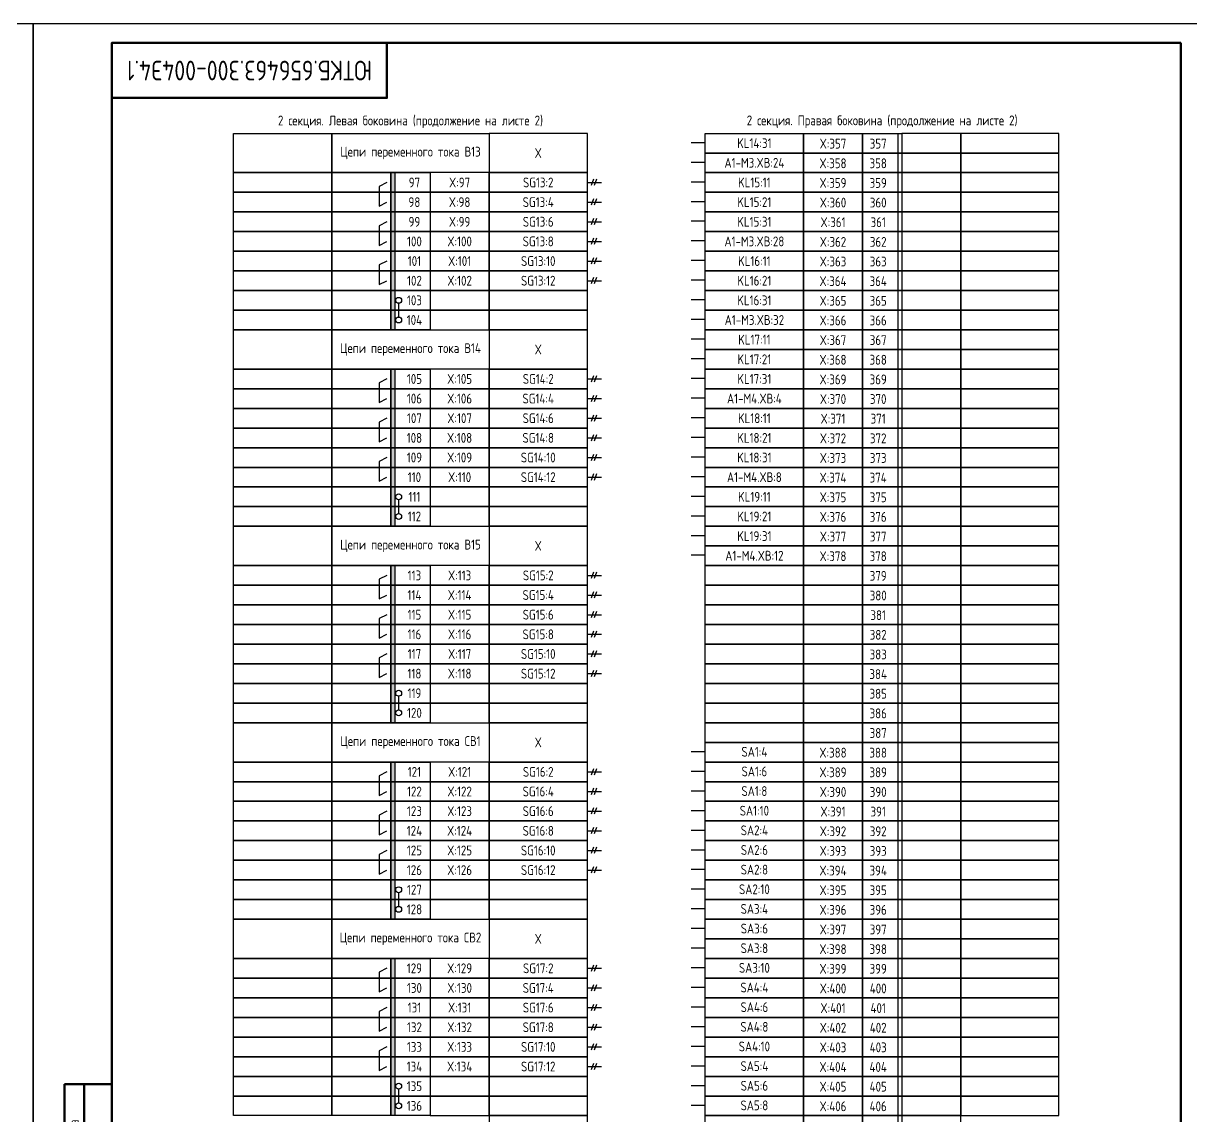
# Model space of a CAD drawing. Header units: millimetres. Extents: x -1612 to 9998, y -90 to 1220.
# Drawn here: x 8571.5 to 8868.5, y 142.1 to 420.1 of the extents above; entities that cross this region are included whole.
import ezdxf

# ---------------------------------------------------------------- set-up
doc = ezdxf.new("R2010")
doc.units = ezdxf.units.MM
doc.styles.add('Gost_type_A', font='GOST_A.TTF')

# ---------------------------------------------------------------- blocks, each defined once
blk = doc.blocks.new('Штамп левый нижний')
at = {"lineweight": 50}
for points in [[(-12, 145), (-7, 145), (-7, 110), (-12, 110)], [(-7, 145), (0, 145), (0, 110), (-7, 110)], [(-12, 110), (-7, 110), (-7, 85), (-12, 85)], [(-7, 110), (0, 110), (0, 85), (-7, 85)], [(-12, 85), (-7, 85), (-7, 60), (-12, 60)], [(-7, 85), (0, 85), (0, 60), (-7, 60)], [(-12, 60), (-7, 60), (-7, 25), (-12, 25)], [(-7, 60), (0, 60), (0, 25), (-7, 25)], [(-12, 25), (-7, 25), (-7, 0), (-12, 0)], [(-7, 25), (0, 25), (0, 0), (-7, 0)]]:
    blk.add_lwpolyline(points, close=True, dxfattribs=at)
at = {"char_height": 2.5, "attachment_point": 5, "rotation": 90, "style": 'Gost_type_A'}
for s, insert, width in [('Подп. и дата', (-9.5, 127.5), 35), ('Инв. № дубл.', (-9.5, 97.5), 25), ('Взам. инв. №', (-9.5, 72.5), 25), ('Подп. и дата', (-9.5, 42.5), 35), ('Инв. N подл.', (-9.5, 12.5), 25)]:
    blk.add_mtext(s, dxfattribs=dict(at, insert=insert, width=width))
blk = doc.blocks.new('Штамп угловой верхний')
at = {"lineweight": 50}
blk.add_lwpolyline([(0, 0), (70, 0), (70, -14), (0, -14)], close=True, dxfattribs=at)

msp = doc.modelspace()

# ---------------------------------------------------------------- hatches: boundary and pattern name
h = msp.add_hatch(color=256)
h.dxf.hatch_style = 1
h.paths.add_polyline_path([(8666, 382.07), (8665, 382.07), (8665, 342.07), (8666, 342.07)])
h = msp.add_hatch(color=256)
h.dxf.hatch_style = 1
h.paths.add_polyline_path([(8666, 332.07), (8665, 332.07), (8665, 292.07), (8666, 292.07)])
h = msp.add_hatch(color=256)
h.dxf.hatch_style = 1
h.paths.add_polyline_path([(8666, 282.07), (8665, 282.07), (8665, 242.07), (8666, 242.07)])
h = msp.add_hatch(color=256)
h.dxf.hatch_style = 1
h.paths.add_polyline_path([(8666, 232.07), (8665, 232.07), (8665, 192.07), (8666, 192.07)])
h = msp.add_hatch(color=256)
h.dxf.hatch_style = 1
h.paths.add_polyline_path([(8666, 182.07), (8665, 182.07), (8665, 142.07), (8666, 142.07)])

# ---------------------------------------------------------------- linework, layer by layer
for p, q in [((8794, 392.07), (8794, 332.07)), ((8794, 392.07), (8794, 337.07)), ((8745, 389.68), (8741.38, 389.68)), ((8794, 387.07), (8794, 327.07)), ((8745, 384.68), (8741.38, 384.68)), ((8716.54, 380.38), (8715.96, 378.76)), ((8717.33, 380.38), (8716.75, 378.76)), ((8715, 379.57), (8718.62, 379.57)), ((8745, 379.68), (8741.38, 379.68)), ((8715, 374.57), (8718.62, 374.57)), ((8716.54, 375.38), (8715.96, 373.76)), ((8717.33, 375.38), (8716.75, 373.76)), ((8745, 374.68), (8741.38, 374.68)), ((8715, 369.57), (8718.62, 369.57)), ((8716.54, 370.38), (8715.96, 368.76)), ((8717.33, 370.38), (8716.75, 368.76)), ((8745, 369.68), (8741.38, 369.68)), ((8716.54, 365.38), (8715.96, 363.76)), ((8717.33, 365.38), (8716.75, 363.76)), ((8715, 364.57), (8718.62, 364.57)), ((8745, 364.68), (8741.38, 364.68)), ((8715, 359.57), (8718.62, 359.57)), ((8716.54, 360.38), (8715.96, 358.76)), ((8717.33, 360.38), (8716.75, 358.76)), ((8745, 359.68), (8741.38, 359.68)), ((8715, 354.57), (8718.62, 354.57)), ((8716.54, 355.38), (8715.96, 353.76)), ((8717.33, 355.38), (8716.75, 353.76)), ((8745, 354.68), (8741.38, 354.68)), ((8667, 345.32), (8667, 348.82)), ((8745, 349.68), (8741.38, 349.68)), ((8745, 344.68), (8741.38, 344.68)), ((8745, 339.68), (8741.38, 339.68)), ((8745, 334.68), (8741.38, 334.68)), ((8716.54, 330.38), (8715.96, 328.76)), ((8717.33, 330.38), (8716.75, 328.76)), ((8745, 329.68), (8741.38, 329.68)), ((8715, 329.57), (8718.62, 329.57)), ((8794, 327.07), (8794, 42.07)), ((8715, 324.57), (8718.62, 324.57)), ((8716.54, 325.38), (8715.96, 323.76)), ((8717.33, 325.38), (8716.75, 323.76)), ((8745, 324.68), (8741.38, 324.68)), ((8715, 319.57), (8718.62, 319.57)), ((8716.54, 320.38), (8715.96, 318.76)), ((8717.33, 320.38), (8716.75, 318.76)), ((8745, 319.68), (8741.38, 319.68)), ((8716.54, 315.38), (8715.96, 313.76)), ((8717.33, 315.38), (8716.75, 313.76)), ((8715, 314.57), (8718.62, 314.57)), ((8745, 314.68), (8741.38, 314.68)), ((8715, 309.57), (8718.62, 309.57)), ((8716.54, 310.38), (8715.96, 308.76)), ((8717.33, 310.38), (8716.75, 308.76)), ((8745, 309.68), (8741.38, 309.68)), ((8715, 304.57), (8718.62, 304.57)), ((8716.54, 305.38), (8715.96, 303.76)), ((8717.33, 305.38), (8716.75, 303.76)), ((8745, 304.68), (8741.38, 304.68)), ((8667, 295.32), (8667, 298.82)), ((8745, 299.68), (8741.38, 299.68)), ((8745, 294.68), (8741.38, 294.68)), ((8745, 289.68), (8741.38, 289.68)), ((8745, 284.68), (8741.38, 284.68)), ((8715, 279.57), (8718.62, 279.57)), ((8716.54, 280.38), (8715.96, 278.76)), ((8717.33, 280.38), (8716.75, 278.76)), ((8715, 274.57), (8718.62, 274.57)), ((8716.54, 275.38), (8715.96, 273.76)), ((8717.33, 275.38), (8716.75, 273.76)), ((8716.54, 270.38), (8715.96, 268.76)), ((8717.33, 270.38), (8716.75, 268.76)), ((8715, 269.57), (8718.62, 269.57)), ((8715, 264.57), (8718.62, 264.57)), ((8716.54, 265.38), (8715.96, 263.76)), ((8717.33, 265.38), (8716.75, 263.76)), ((8715, 259.57), (8718.62, 259.57)), ((8716.54, 260.38), (8715.96, 258.76)), ((8717.33, 260.38), (8716.75, 258.76)), ((8715, 254.57), (8718.62, 254.57)), ((8716.54, 255.38), (8715.96, 253.76)), ((8717.33, 255.38), (8716.75, 253.76)), ((8667, 245.32), (8667, 248.82)), ((8745, 234.68), (8741.38, 234.68)), ((8715, 229.57), (8718.62, 229.57)), ((8716.54, 230.38), (8715.96, 228.76)), ((8717.33, 230.38), (8716.75, 228.76)), ((8745, 229.68), (8741.38, 229.68)), ((8715, 224.57), (8718.62, 224.57)), ((8716.54, 225.38), (8715.96, 223.76)), ((8717.33, 225.38), (8716.75, 223.76)), ((8745, 224.68), (8741.38, 224.68)), ((8716.54, 220.38), (8715.96, 218.76)), ((8717.33, 220.38), (8716.75, 218.76)), ((8715, 219.57), (8718.62, 219.57)), ((8745, 219.68), (8741.38, 219.68)), ((8715, 214.57), (8718.62, 214.57)), ((8716.54, 215.38), (8715.96, 213.76)), ((8717.33, 215.38), (8716.75, 213.76)), ((8745, 214.68), (8741.38, 214.68)), ((8715, 209.57), (8718.62, 209.57)), ((8716.54, 210.38), (8715.96, 208.76)), ((8717.33, 210.38), (8716.75, 208.76)), ((8745, 209.68), (8741.38, 209.68)), ((8716.54, 205.38), (8715.96, 203.76)), ((8717.33, 205.38), (8716.75, 203.76)), ((8715, 204.57), (8718.62, 204.57)), ((8745, 204.68), (8741.38, 204.68)), ((8745, 199.68), (8741.38, 199.68)), ((8667, 195.32), (8667, 198.82)), ((8745, 194.68), (8741.38, 194.68)), ((8745, 189.68), (8741.38, 189.68)), ((8745, 184.68), (8741.38, 184.68)), ((8715, 179.57), (8718.62, 179.57)), ((8716.54, 180.38), (8715.96, 178.76)), ((8717.33, 180.38), (8716.75, 178.76)), ((8745, 179.68), (8741.38, 179.68)), ((8716.54, 175.38), (8715.96, 173.76)), ((8717.33, 175.38), (8716.75, 173.76)), ((8715, 174.57), (8718.62, 174.57)), ((8745, 174.68), (8741.38, 174.68)), ((8715, 169.57), (8718.62, 169.57)), ((8716.54, 170.38), (8715.96, 168.76)), ((8717.33, 170.38), (8716.75, 168.76)), ((8745, 169.68), (8741.38, 169.68)), ((8715, 164.57), (8718.62, 164.57)), ((8716.54, 165.38), (8715.96, 163.76)), ((8717.33, 165.38), (8716.75, 163.76)), ((8745, 164.68), (8741.38, 164.68)), ((8716.54, 160.38), (8715.96, 158.76)), ((8717.33, 160.38), (8716.75, 158.76)), ((8715, 159.57), (8718.62, 159.57)), ((8745, 159.68), (8741.38, 159.68)), ((8715, 154.57), (8718.62, 154.57)), ((8716.54, 155.38), (8715.96, 153.76)), ((8717.33, 155.38), (8716.75, 153.76)), ((8745, 154.68), (8741.38, 154.68)), ((8667, 145.32), (8667, 148.82)), ((8745, 149.68), (8741.38, 149.68)), ((8745, 144.68), (8741.38, 144.68))]:
    msp.add_line(p, q)
for points in [[(8574, 420.07), (8574, 0.07), (8277, 0.07), (8277, 420.07)], [(8871, 420.07), (8871, 0.07), (8574, 0.07), (8574, 420.07)], [(8625, 392.07), (8650, 392.07), (8650, 382.07), (8625, 382.07)], [(8650, 392.07), (8690, 392.07), (8690, 382.07), (8650, 382.07)], [(8715, 392.07), (8690, 392.07), (8690, 382.07), (8715, 382.07)], [(8745, 392.07), (8770, 392.07), (8770, 387.07), (8745, 387.07)], [(8770, 392.07), (8785, 392.07), (8785, 387.07), (8770, 387.07)], [(8785, 392.07), (8795, 392.07), (8795, 387.07), (8785, 387.07)], [(8810, 392.07), (8795, 392.07), (8795, 387.07), (8810, 387.07)], [(8835, 392.07), (8810, 392.07), (8810, 387.07), (8835, 387.07)], [(8745, 387.07), (8770, 387.07), (8770, 382.07), (8745, 382.07)], [(8770, 387.07), (8785, 387.07), (8785, 382.07), (8770, 382.07)], [(8785, 387.07), (8795, 387.07), (8795, 382.07), (8785, 382.07)], [(8810, 387.07), (8795, 387.07), (8795, 382.07), (8810, 382.07)], [(8835, 387.07), (8810, 387.07), (8810, 382.07), (8835, 382.07)], [(8625, 382.07), (8650, 382.07), (8650, 377.07), (8625, 377.07)], [(8650, 382.07), (8665, 382.07), (8665, 377.07), (8650, 377.07)], [(8665, 382.07), (8675, 382.07), (8675, 377.07), (8665, 377.07)], [(8690, 382.07), (8675, 382.07), (8675, 377.07), (8690, 377.07)], [(8715, 382.07), (8690, 382.07), (8690, 377.07), (8715, 377.07)], [(8745, 382.07), (8770, 382.07), (8770, 377.07), (8745, 377.07)], [(8770, 382.07), (8785, 382.07), (8785, 377.07), (8770, 377.07)], [(8785, 382.07), (8795, 382.07), (8795, 377.07), (8785, 377.07)], [(8810, 382.07), (8795, 382.07), (8795, 377.07), (8810, 377.07)], [(8835, 382.07), (8810, 382.07), (8810, 377.07), (8835, 377.07)], [(8625, 377.07), (8650, 377.07), (8650, 372.07), (8625, 372.07)], [(8650, 377.07), (8665, 377.07), (8665, 372.07), (8650, 372.07)], [(8665, 377.07), (8675, 377.07), (8675, 372.07), (8665, 372.07)], [(8690, 377.07), (8675, 377.07), (8675, 372.07), (8690, 372.07)], [(8715, 377.07), (8690, 377.07), (8690, 372.07), (8715, 372.07)], [(8745, 377.07), (8770, 377.07), (8770, 372.07), (8745, 372.07)], [(8770, 377.07), (8785, 377.07), (8785, 372.07), (8770, 372.07)], [(8785, 377.07), (8795, 377.07), (8795, 372.07), (8785, 372.07)], [(8810, 377.07), (8795, 377.07), (8795, 372.07), (8810, 372.07)], [(8835, 377.07), (8810, 377.07), (8810, 372.07), (8835, 372.07)], [(8625, 372.07), (8650, 372.07), (8650, 367.07), (8625, 367.07)], [(8650, 372.07), (8665, 372.07), (8665, 367.07), (8650, 367.07)], [(8665, 372.07), (8675, 372.07), (8675, 367.07), (8665, 367.07)], [(8690, 372.07), (8675, 372.07), (8675, 367.07), (8690, 367.07)], [(8715, 372.07), (8690, 372.07), (8690, 367.07), (8715, 367.07)], [(8745, 372.07), (8770, 372.07), (8770, 367.07), (8745, 367.07)], [(8770, 372.07), (8785, 372.07), (8785, 367.07), (8770, 367.07)], [(8785, 372.07), (8795, 372.07), (8795, 367.07), (8785, 367.07)], [(8810, 372.07), (8795, 372.07), (8795, 367.07), (8810, 367.07)], [(8835, 372.07), (8810, 372.07), (8810, 367.07), (8835, 367.07)], [(8625, 367.07), (8650, 367.07), (8650, 362.07), (8625, 362.07)], [(8650, 367.07), (8665, 367.07), (8665, 362.07), (8650, 362.07)], [(8665, 367.07), (8675, 367.07), (8675, 362.07), (8665, 362.07)], [(8690, 367.07), (8675, 367.07), (8675, 362.07), (8690, 362.07)], [(8715, 367.07), (8690, 367.07), (8690, 362.07), (8715, 362.07)], [(8745, 367.07), (8770, 367.07), (8770, 362.07), (8745, 362.07)], [(8770, 367.07), (8785, 367.07), (8785, 362.07), (8770, 362.07)], [(8785, 367.07), (8795, 367.07), (8795, 362.07), (8785, 362.07)], [(8810, 367.07), (8795, 367.07), (8795, 362.07), (8810, 362.07)], [(8835, 367.07), (8810, 367.07), (8810, 362.07), (8835, 362.07)], [(8625, 362.07), (8650, 362.07), (8650, 357.07), (8625, 357.07)], [(8650, 362.07), (8665, 362.07), (8665, 357.07), (8650, 357.07)], [(8665, 362.07), (8675, 362.07), (8675, 357.07), (8665, 357.07)], [(8690, 362.07), (8675, 362.07), (8675, 357.07), (8690, 357.07)], [(8715, 362.07), (8690, 362.07), (8690, 357.07), (8715, 357.07)], [(8745, 362.07), (8770, 362.07), (8770, 357.07), (8745, 357.07)], [(8770, 362.07), (8785, 362.07), (8785, 357.07), (8770, 357.07)], [(8785, 362.07), (8795, 362.07), (8795, 357.07), (8785, 357.07)], [(8810, 362.07), (8795, 362.07), (8795, 357.07), (8810, 357.07)], [(8835, 362.07), (8810, 362.07), (8810, 357.07), (8835, 357.07)], [(8625, 357.07), (8650, 357.07), (8650, 352.07), (8625, 352.07)], [(8650, 357.07), (8665, 357.07), (8665, 352.07), (8650, 352.07)], [(8665, 357.07), (8675, 357.07), (8675, 352.07), (8665, 352.07)], [(8690, 357.07), (8675, 357.07), (8675, 352.07), (8690, 352.07)], [(8715, 357.07), (8690, 357.07), (8690, 352.07), (8715, 352.07)], [(8745, 357.07), (8770, 357.07), (8770, 352.07), (8745, 352.07)], [(8770, 357.07), (8785, 357.07), (8785, 352.07), (8770, 352.07)], [(8785, 357.07), (8795, 357.07), (8795, 352.07), (8785, 352.07)], [(8810, 357.07), (8795, 357.07), (8795, 352.07), (8810, 352.07)], [(8835, 357.07), (8810, 357.07), (8810, 352.07), (8835, 352.07)], [(8625, 352.07), (8650, 352.07), (8650, 347.07), (8625, 347.07)], [(8650, 352.07), (8665, 352.07), (8665, 347.07), (8650, 347.07)], [(8665, 352.07), (8675, 352.07), (8675, 347.07), (8665, 347.07)], [(8690, 352.07), (8675, 352.07), (8675, 347.07), (8690, 347.07)], [(8715, 352.07), (8690, 352.07), (8690, 347.07), (8715, 347.07)], [(8745, 352.07), (8770, 352.07), (8770, 347.07), (8745, 347.07)], [(8770, 352.07), (8785, 352.07), (8785, 347.07), (8770, 347.07)], [(8785, 352.07), (8795, 352.07), (8795, 347.07), (8785, 347.07)], [(8810, 352.07), (8795, 352.07), (8795, 347.07), (8810, 347.07)], [(8835, 352.07), (8810, 352.07), (8810, 347.07), (8835, 347.07)], [(8625, 347.07), (8650, 347.07), (8650, 342.07), (8625, 342.07)], [(8650, 347.07), (8665, 347.07), (8665, 342.07), (8650, 342.07)], [(8665, 347.07), (8675, 347.07), (8675, 342.07), (8665, 342.07)], [(8690, 347.07), (8675, 347.07), (8675, 342.07), (8690, 342.07)], [(8715, 347.07), (8690, 347.07), (8690, 342.07), (8715, 342.07)], [(8745, 347.07), (8770, 347.07), (8770, 342.07), (8745, 342.07)], [(8770, 347.07), (8785, 347.07), (8785, 342.07), (8770, 342.07)], [(8785, 347.07), (8795, 347.07), (8795, 342.07), (8785, 342.07)], [(8810, 347.07), (8795, 347.07), (8795, 342.07), (8810, 342.07)], [(8835, 347.07), (8810, 347.07), (8810, 342.07), (8835, 342.07)], [(8625, 342.07), (8650, 342.07), (8650, 332.07), (8625, 332.07)], [(8650, 342.07), (8690, 342.07), (8690, 332.07), (8650, 332.07)], [(8715, 342.07), (8690, 342.07), (8690, 332.07), (8715, 332.07)], [(8745, 342.07), (8770, 342.07), (8770, 337.07), (8745, 337.07)], [(8770, 342.07), (8785, 342.07), (8785, 337.07), (8770, 337.07)], [(8785, 342.07), (8795, 342.07), (8795, 337.07), (8785, 337.07)], [(8810, 342.07), (8795, 342.07), (8795, 337.07), (8810, 337.07)], [(8835, 342.07), (8810, 342.07), (8810, 337.07), (8835, 337.07)], [(8745, 337.07), (8770, 337.07), (8770, 332.07), (8745, 332.07)], [(8770, 337.07), (8785, 337.07), (8785, 332.07), (8770, 332.07)], [(8785, 337.07), (8795, 337.07), (8795, 332.07), (8785, 332.07)], [(8810, 337.07), (8795, 337.07), (8795, 332.07), (8810, 332.07)], [(8835, 337.07), (8810, 337.07), (8810, 332.07), (8835, 332.07)], [(8625, 332.07), (8650, 332.07), (8650, 327.07), (8625, 327.07)], [(8650, 332.07), (8665, 332.07), (8665, 327.07), (8650, 327.07)], [(8665, 332.07), (8675, 332.07), (8675, 327.07), (8665, 327.07)], [(8690, 332.07), (8675, 332.07), (8675, 327.07), (8690, 327.07)], [(8715, 332.07), (8690, 332.07), (8690, 327.07), (8715, 327.07)], [(8745, 332.07), (8770, 332.07), (8770, 327.07), (8745, 327.07)], [(8770, 332.07), (8785, 332.07), (8785, 327.07), (8770, 327.07)], [(8785, 332.07), (8795, 332.07), (8795, 327.07), (8785, 327.07)], [(8810, 332.07), (8795, 332.07), (8795, 327.07), (8810, 327.07)], [(8835, 332.07), (8810, 332.07), (8810, 327.07), (8835, 327.07)], [(8625, 327.07), (8650, 327.07), (8650, 322.07), (8625, 322.07)], [(8650, 327.07), (8665, 327.07), (8665, 322.07), (8650, 322.07)], [(8665, 327.07), (8675, 327.07), (8675, 322.07), (8665, 322.07)], [(8690, 327.07), (8675, 327.07), (8675, 322.07), (8690, 322.07)], [(8715, 327.07), (8690, 327.07), (8690, 322.07), (8715, 322.07)], [(8745, 327.07), (8770, 327.07), (8770, 322.07), (8745, 322.07)], [(8770, 327.07), (8785, 327.07), (8785, 322.07), (8770, 322.07)], [(8785, 327.07), (8795, 327.07), (8795, 322.07), (8785, 322.07)], [(8810, 327.07), (8795, 327.07), (8795, 322.07), (8810, 322.07)], [(8835, 327.07), (8810, 327.07), (8810, 322.07), (8835, 322.07)], [(8625, 322.07), (8650, 322.07), (8650, 317.07), (8625, 317.07)], [(8650, 322.07), (8665, 322.07), (8665, 317.07), (8650, 317.07)], [(8665, 322.07), (8675, 322.07), (8675, 317.07), (8665, 317.07)], [(8690, 322.07), (8675, 322.07), (8675, 317.07), (8690, 317.07)], [(8715, 322.07), (8690, 322.07), (8690, 317.07), (8715, 317.07)], [(8745, 322.07), (8770, 322.07), (8770, 317.07), (8745, 317.07)], [(8770, 322.07), (8785, 322.07), (8785, 317.07), (8770, 317.07)], [(8785, 322.07), (8795, 322.07), (8795, 317.07), (8785, 317.07)], [(8810, 322.07), (8795, 322.07), (8795, 317.07), (8810, 317.07)], [(8835, 322.07), (8810, 322.07), (8810, 317.07), (8835, 317.07)], [(8625, 317.07), (8650, 317.07), (8650, 312.07), (8625, 312.07)], [(8650, 317.07), (8665, 317.07), (8665, 312.07), (8650, 312.07)], [(8665, 317.07), (8675, 317.07), (8675, 312.07), (8665, 312.07)], [(8690, 317.07), (8675, 317.07), (8675, 312.07), (8690, 312.07)], [(8715, 317.07), (8690, 317.07), (8690, 312.07), (8715, 312.07)], [(8745, 317.07), (8770, 317.07), (8770, 312.07), (8745, 312.07)], [(8770, 317.07), (8785, 317.07), (8785, 312.07), (8770, 312.07)], [(8785, 317.07), (8795, 317.07), (8795, 312.07), (8785, 312.07)], [(8810, 317.07), (8795, 317.07), (8795, 312.07), (8810, 312.07)], [(8835, 317.07), (8810, 317.07), (8810, 312.07), (8835, 312.07)], [(8625, 312.07), (8650, 312.07), (8650, 307.07), (8625, 307.07)], [(8650, 312.07), (8665, 312.07), (8665, 307.07), (8650, 307.07)], [(8665, 312.07), (8675, 312.07), (8675, 307.07), (8665, 307.07)], [(8690, 312.07), (8675, 312.07), (8675, 307.07), (8690, 307.07)], [(8715, 312.07), (8690, 312.07), (8690, 307.07), (8715, 307.07)], [(8745, 312.07), (8770, 312.07), (8770, 307.07), (8745, 307.07)], [(8770, 312.07), (8785, 312.07), (8785, 307.07), (8770, 307.07)], [(8785, 312.07), (8795, 312.07), (8795, 307.07), (8785, 307.07)], [(8810, 312.07), (8795, 312.07), (8795, 307.07), (8810, 307.07)], [(8835, 312.07), (8810, 312.07), (8810, 307.07), (8835, 307.07)], [(8625, 307.07), (8650, 307.07), (8650, 302.07), (8625, 302.07)], [(8650, 307.07), (8665, 307.07), (8665, 302.07), (8650, 302.07)], [(8665, 307.07), (8675, 307.07), (8675, 302.07), (8665, 302.07)], [(8690, 307.07), (8675, 307.07), (8675, 302.07), (8690, 302.07)], [(8715, 307.07), (8690, 307.07), (8690, 302.07), (8715, 302.07)], [(8745, 307.07), (8770, 307.07), (8770, 302.07), (8745, 302.07)], [(8770, 307.07), (8785, 307.07), (8785, 302.07), (8770, 302.07)], [(8785, 307.07), (8795, 307.07), (8795, 302.07), (8785, 302.07)], [(8810, 307.07), (8795, 307.07), (8795, 302.07), (8810, 302.07)], [(8835, 307.07), (8810, 307.07), (8810, 302.07), (8835, 302.07)], [(8625, 302.07), (8650, 302.07), (8650, 297.07), (8625, 297.07)], [(8650, 302.07), (8665, 302.07), (8665, 297.07), (8650, 297.07)], [(8665, 302.07), (8675, 302.07), (8675, 297.07), (8665, 297.07)], [(8690, 302.07), (8675, 302.07), (8675, 297.07), (8690, 297.07)], [(8715, 302.07), (8690, 302.07), (8690, 297.07), (8715, 297.07)], [(8745, 302.07), (8770, 302.07), (8770, 297.07), (8745, 297.07)], [(8770, 302.07), (8785, 302.07), (8785, 297.07), (8770, 297.07)], [(8785, 302.07), (8795, 302.07), (8795, 297.07), (8785, 297.07)], [(8810, 302.07), (8795, 302.07), (8795, 297.07), (8810, 297.07)], [(8835, 302.07), (8810, 302.07), (8810, 297.07), (8835, 297.07)], [(8625, 297.07), (8650, 297.07), (8650, 292.07), (8625, 292.07)], [(8650, 297.07), (8665, 297.07), (8665, 292.07), (8650, 292.07)], [(8665, 297.07), (8675, 297.07), (8675, 292.07), (8665, 292.07)], [(8690, 297.07), (8675, 297.07), (8675, 292.07), (8690, 292.07)], [(8715, 297.07), (8690, 297.07), (8690, 292.07), (8715, 292.07)], [(8745, 297.07), (8770, 297.07), (8770, 292.07), (8745, 292.07)], [(8770, 297.07), (8785, 297.07), (8785, 292.07), (8770, 292.07)], [(8785, 297.07), (8795, 297.07), (8795, 292.07), (8785, 292.07)], [(8810, 297.07), (8795, 297.07), (8795, 292.07), (8810, 292.07)], [(8835, 297.07), (8810, 297.07), (8810, 292.07), (8835, 292.07)], [(8625, 292.07), (8650, 292.07), (8650, 282.07), (8625, 282.07)], [(8650, 292.07), (8690, 292.07), (8690, 282.07), (8650, 282.07)], [(8715, 292.07), (8690, 292.07), (8690, 282.07), (8715, 282.07)], [(8745, 292.07), (8770, 292.07), (8770, 287.07), (8745, 287.07)], [(8770, 292.07), (8785, 292.07), (8785, 287.07), (8770, 287.07)], [(8785, 292.07), (8795, 292.07), (8795, 287.07), (8785, 287.07)], [(8810, 292.07), (8795, 292.07), (8795, 287.07), (8810, 287.07)], [(8835, 292.07), (8810, 292.07), (8810, 287.07), (8835, 287.07)], [(8745, 287.07), (8770, 287.07), (8770, 282.07), (8745, 282.07)], [(8770, 287.07), (8785, 287.07), (8785, 282.07), (8770, 282.07)], [(8785, 287.07), (8795, 287.07), (8795, 282.07), (8785, 282.07)], [(8810, 287.07), (8795, 287.07), (8795, 282.07), (8810, 282.07)], [(8835, 287.07), (8810, 287.07), (8810, 282.07), (8835, 282.07)], [(8625, 282.07), (8650, 282.07), (8650, 277.07), (8625, 277.07)], [(8650, 282.07), (8665, 282.07), (8665, 277.07), (8650, 277.07)], [(8665, 282.07), (8675, 282.07), (8675, 277.07), (8665, 277.07)], [(8690, 282.07), (8675, 282.07), (8675, 277.07), (8690, 277.07)], [(8715, 282.07), (8690, 282.07), (8690, 277.07), (8715, 277.07)], [(8745, 282.07), (8770, 282.07), (8770, 277.07), (8745, 277.07)], [(8770, 282.07), (8785, 282.07), (8785, 277.07), (8770, 277.07)], [(8785, 282.07), (8795, 282.07), (8795, 277.07), (8785, 277.07)], [(8810, 282.07), (8795, 282.07), (8795, 277.07), (8810, 277.07)], [(8835, 282.07), (8810, 282.07), (8810, 277.07), (8835, 277.07)], [(8625, 277.07), (8650, 277.07), (8650, 272.07), (8625, 272.07)], [(8650, 277.07), (8665, 277.07), (8665, 272.07), (8650, 272.07)], [(8665, 277.07), (8675, 277.07), (8675, 272.07), (8665, 272.07)], [(8690, 277.07), (8675, 277.07), (8675, 272.07), (8690, 272.07)], [(8715, 277.07), (8690, 277.07), (8690, 272.07), (8715, 272.07)], [(8745, 277.07), (8770, 277.07), (8770, 272.07), (8745, 272.07)], [(8770, 277.07), (8785, 277.07), (8785, 272.07), (8770, 272.07)], [(8785, 277.07), (8795, 277.07), (8795, 272.07), (8785, 272.07)], [(8810, 277.07), (8795, 277.07), (8795, 272.07), (8810, 272.07)], [(8835, 277.07), (8810, 277.07), (8810, 272.07), (8835, 272.07)], [(8625, 272.07), (8650, 272.07), (8650, 267.07), (8625, 267.07)], [(8650, 272.07), (8665, 272.07), (8665, 267.07), (8650, 267.07)], [(8665, 272.07), (8675, 272.07), (8675, 267.07), (8665, 267.07)], [(8690, 272.07), (8675, 272.07), (8675, 267.07), (8690, 267.07)], [(8715, 272.07), (8690, 272.07), (8690, 267.07), (8715, 267.07)], [(8745, 272.07), (8770, 272.07), (8770, 267.07), (8745, 267.07)], [(8770, 272.07), (8785, 272.07), (8785, 267.07), (8770, 267.07)], [(8785, 272.07), (8795, 272.07), (8795, 267.07), (8785, 267.07)], [(8810, 272.07), (8795, 272.07), (8795, 267.07), (8810, 267.07)], [(8835, 272.07), (8810, 272.07), (8810, 267.07), (8835, 267.07)], [(8625, 267.07), (8650, 267.07), (8650, 262.07), (8625, 262.07)], [(8650, 267.07), (8665, 267.07), (8665, 262.07), (8650, 262.07)], [(8665, 267.07), (8675, 267.07), (8675, 262.07), (8665, 262.07)], [(8690, 267.07), (8675, 267.07), (8675, 262.07), (8690, 262.07)], [(8715, 267.07), (8690, 267.07), (8690, 262.07), (8715, 262.07)], [(8745, 267.07), (8770, 267.07), (8770, 262.07), (8745, 262.07)], [(8770, 267.07), (8785, 267.07), (8785, 262.07), (8770, 262.07)], [(8785, 267.07), (8795, 267.07), (8795, 262.07), (8785, 262.07)], [(8810, 267.07), (8795, 267.07), (8795, 262.07), (8810, 262.07)], [(8835, 267.07), (8810, 267.07), (8810, 262.07), (8835, 262.07)], [(8625, 262.07), (8650, 262.07), (8650, 257.07), (8625, 257.07)], [(8650, 262.07), (8665, 262.07), (8665, 257.07), (8650, 257.07)], [(8665, 262.07), (8675, 262.07), (8675, 257.07), (8665, 257.07)], [(8690, 262.07), (8675, 262.07), (8675, 257.07), (8690, 257.07)], [(8715, 262.07), (8690, 262.07), (8690, 257.07), (8715, 257.07)], [(8745, 262.07), (8770, 262.07), (8770, 257.07), (8745, 257.07)], [(8770, 262.07), (8785, 262.07), (8785, 257.07), (8770, 257.07)], [(8785, 262.07), (8795, 262.07), (8795, 257.07), (8785, 257.07)], [(8810, 262.07), (8795, 262.07), (8795, 257.07), (8810, 257.07)], [(8835, 262.07), (8810, 262.07), (8810, 257.07), (8835, 257.07)], [(8625, 257.07), (8650, 257.07), (8650, 252.07), (8625, 252.07)], [(8650, 257.07), (8665, 257.07), (8665, 252.07), (8650, 252.07)], [(8665, 257.07), (8675, 257.07), (8675, 252.07), (8665, 252.07)], [(8690, 257.07), (8675, 257.07), (8675, 252.07), (8690, 252.07)], [(8715, 257.07), (8690, 257.07), (8690, 252.07), (8715, 252.07)], [(8745, 257.07), (8770, 257.07), (8770, 252.07), (8745, 252.07)], [(8770, 257.07), (8785, 257.07), (8785, 252.07), (8770, 252.07)], [(8785, 257.07), (8795, 257.07), (8795, 252.07), (8785, 252.07)], [(8810, 257.07), (8795, 257.07), (8795, 252.07), (8810, 252.07)], [(8835, 257.07), (8810, 257.07), (8810, 252.07), (8835, 252.07)], [(8625, 252.07), (8650, 252.07), (8650, 247.07), (8625, 247.07)], [(8650, 252.07), (8665, 252.07), (8665, 247.07), (8650, 247.07)], [(8665, 252.07), (8675, 252.07), (8675, 247.07), (8665, 247.07)], [(8690, 252.07), (8675, 252.07), (8675, 247.07), (8690, 247.07)], [(8715, 252.07), (8690, 252.07), (8690, 247.07), (8715, 247.07)], [(8745, 252.07), (8770, 252.07), (8770, 247.07), (8745, 247.07)], [(8770, 252.07), (8785, 252.07), (8785, 247.07), (8770, 247.07)], [(8785, 252.07), (8795, 252.07), (8795, 247.07), (8785, 247.07)], [(8810, 252.07), (8795, 252.07), (8795, 247.07), (8810, 247.07)], [(8835, 252.07), (8810, 252.07), (8810, 247.07), (8835, 247.07)], [(8625, 247.07), (8650, 247.07), (8650, 242.07), (8625, 242.07)], [(8650, 247.07), (8665, 247.07), (8665, 242.07), (8650, 242.07)], [(8665, 247.07), (8675, 247.07), (8675, 242.07), (8665, 242.07)], [(8690, 247.07), (8675, 247.07), (8675, 242.07), (8690, 242.07)], [(8715, 247.07), (8690, 247.07), (8690, 242.07), (8715, 242.07)], [(8745, 247.07), (8770, 247.07), (8770, 242.07), (8745, 242.07)], [(8770, 247.07), (8785, 247.07), (8785, 242.07), (8770, 242.07)], [(8785, 247.07), (8795, 247.07), (8795, 242.07), (8785, 242.07)], [(8810, 247.07), (8795, 247.07), (8795, 242.07), (8810, 242.07)], [(8835, 247.07), (8810, 247.07), (8810, 242.07), (8835, 242.07)], [(8625, 242.07), (8650, 242.07), (8650, 232.07), (8625, 232.07)], [(8650, 242.07), (8690, 242.07), (8690, 232.07), (8650, 232.07)], [(8715, 242.07), (8690, 242.07), (8690, 232.07), (8715, 232.07)], [(8745, 242.07), (8770, 242.07), (8770, 237.07), (8745, 237.07)], [(8770, 242.07), (8785, 242.07), (8785, 237.07), (8770, 237.07)], [(8785, 242.07), (8795, 242.07), (8795, 237.07), (8785, 237.07)], [(8810, 242.07), (8795, 242.07), (8795, 237.07), (8810, 237.07)], [(8835, 242.07), (8810, 242.07), (8810, 237.07), (8835, 237.07)], [(8745, 237.07), (8770, 237.07), (8770, 232.07), (8745, 232.07)], [(8770, 237.07), (8785, 237.07), (8785, 232.07), (8770, 232.07)], [(8785, 237.07), (8795, 237.07), (8795, 232.07), (8785, 232.07)], [(8810, 237.07), (8795, 237.07), (8795, 232.07), (8810, 232.07)], [(8835, 237.07), (8810, 237.07), (8810, 232.07), (8835, 232.07)], [(8625, 232.07), (8650, 232.07), (8650, 227.07), (8625, 227.07)], [(8650, 232.07), (8665, 232.07), (8665, 227.07), (8650, 227.07)], [(8665, 232.07), (8675, 232.07), (8675, 227.07), (8665, 227.07)], [(8690, 232.07), (8675, 232.07), (8675, 227.07), (8690, 227.07)], [(8715, 232.07), (8690, 232.07), (8690, 227.07), (8715, 227.07)], [(8745, 232.07), (8770, 232.07), (8770, 227.07), (8745, 227.07)], [(8770, 232.07), (8785, 232.07), (8785, 227.07), (8770, 227.07)], [(8785, 232.07), (8795, 232.07), (8795, 227.07), (8785, 227.07)], [(8810, 232.07), (8795, 232.07), (8795, 227.07), (8810, 227.07)], [(8835, 232.07), (8810, 232.07), (8810, 227.07), (8835, 227.07)], [(8625, 227.07), (8650, 227.07), (8650, 222.07), (8625, 222.07)], [(8650, 227.07), (8665, 227.07), (8665, 222.07), (8650, 222.07)], [(8665, 227.07), (8675, 227.07), (8675, 222.07), (8665, 222.07)], [(8690, 227.07), (8675, 227.07), (8675, 222.07), (8690, 222.07)], [(8715, 227.07), (8690, 227.07), (8690, 222.07), (8715, 222.07)], [(8745, 227.07), (8770, 227.07), (8770, 222.07), (8745, 222.07)], [(8770, 227.07), (8785, 227.07), (8785, 222.07), (8770, 222.07)], [(8785, 227.07), (8795, 227.07), (8795, 222.07), (8785, 222.07)], [(8810, 227.07), (8795, 227.07), (8795, 222.07), (8810, 222.07)], [(8835, 227.07), (8810, 227.07), (8810, 222.07), (8835, 222.07)], [(8625, 222.07), (8650, 222.07), (8650, 217.07), (8625, 217.07)], [(8650, 222.07), (8665, 222.07), (8665, 217.07), (8650, 217.07)], [(8665, 222.07), (8675, 222.07), (8675, 217.07), (8665, 217.07)], [(8690, 222.07), (8675, 222.07), (8675, 217.07), (8690, 217.07)], [(8715, 222.07), (8690, 222.07), (8690, 217.07), (8715, 217.07)], [(8745, 222.07), (8770, 222.07), (8770, 217.07), (8745, 217.07)], [(8770, 222.07), (8785, 222.07), (8785, 217.07), (8770, 217.07)], [(8785, 222.07), (8795, 222.07), (8795, 217.07), (8785, 217.07)], [(8810, 222.07), (8795, 222.07), (8795, 217.07), (8810, 217.07)], [(8835, 222.07), (8810, 222.07), (8810, 217.07), (8835, 217.07)], [(8625, 217.07), (8650, 217.07), (8650, 212.07), (8625, 212.07)], [(8650, 217.07), (8665, 217.07), (8665, 212.07), (8650, 212.07)], [(8665, 217.07), (8675, 217.07), (8675, 212.07), (8665, 212.07)], [(8690, 217.07), (8675, 217.07), (8675, 212.07), (8690, 212.07)], [(8715, 217.07), (8690, 217.07), (8690, 212.07), (8715, 212.07)], [(8745, 217.07), (8770, 217.07), (8770, 212.07), (8745, 212.07)], [(8770, 217.07), (8785, 217.07), (8785, 212.07), (8770, 212.07)], [(8785, 217.07), (8795, 217.07), (8795, 212.07), (8785, 212.07)], [(8810, 217.07), (8795, 217.07), (8795, 212.07), (8810, 212.07)], [(8835, 217.07), (8810, 217.07), (8810, 212.07), (8835, 212.07)], [(8625, 212.07), (8650, 212.07), (8650, 207.07), (8625, 207.07)], [(8650, 212.07), (8665, 212.07), (8665, 207.07), (8650, 207.07)], [(8665, 212.07), (8675, 212.07), (8675, 207.07), (8665, 207.07)], [(8690, 212.07), (8675, 212.07), (8675, 207.07), (8690, 207.07)], [(8715, 212.07), (8690, 212.07), (8690, 207.07), (8715, 207.07)], [(8745, 212.07), (8770, 212.07), (8770, 207.07), (8745, 207.07)], [(8770, 212.07), (8785, 212.07), (8785, 207.07), (8770, 207.07)], [(8785, 212.07), (8795, 212.07), (8795, 207.07), (8785, 207.07)], [(8810, 212.07), (8795, 212.07), (8795, 207.07), (8810, 207.07)], [(8835, 212.07), (8810, 212.07), (8810, 207.07), (8835, 207.07)], [(8625, 207.07), (8650, 207.07), (8650, 202.07), (8625, 202.07)], [(8650, 207.07), (8665, 207.07), (8665, 202.07), (8650, 202.07)], [(8665, 207.07), (8675, 207.07), (8675, 202.07), (8665, 202.07)], [(8690, 207.07), (8675, 207.07), (8675, 202.07), (8690, 202.07)], [(8715, 207.07), (8690, 207.07), (8690, 202.07), (8715, 202.07)], [(8745, 207.07), (8770, 207.07), (8770, 202.07), (8745, 202.07)], [(8770, 207.07), (8785, 207.07), (8785, 202.07), (8770, 202.07)], [(8785, 207.07), (8795, 207.07), (8795, 202.07), (8785, 202.07)], [(8810, 207.07), (8795, 207.07), (8795, 202.07), (8810, 202.07)], [(8835, 207.07), (8810, 207.07), (8810, 202.07), (8835, 202.07)], [(8625, 202.07), (8650, 202.07), (8650, 197.07), (8625, 197.07)], [(8650, 202.07), (8665, 202.07), (8665, 197.07), (8650, 197.07)], [(8665, 202.07), (8675, 202.07), (8675, 197.07), (8665, 197.07)], [(8690, 202.07), (8675, 202.07), (8675, 197.07), (8690, 197.07)], [(8715, 202.07), (8690, 202.07), (8690, 197.07), (8715, 197.07)], [(8745, 202.07), (8770, 202.07), (8770, 197.07), (8745, 197.07)], [(8770, 202.07), (8785, 202.07), (8785, 197.07), (8770, 197.07)], [(8785, 202.07), (8795, 202.07), (8795, 197.07), (8785, 197.07)], [(8810, 202.07), (8795, 202.07), (8795, 197.07), (8810, 197.07)], [(8835, 202.07), (8810, 202.07), (8810, 197.07), (8835, 197.07)], [(8625, 197.07), (8650, 197.07), (8650, 192.07), (8625, 192.07)], [(8650, 197.07), (8665, 197.07), (8665, 192.07), (8650, 192.07)], [(8665, 197.07), (8675, 197.07), (8675, 192.07), (8665, 192.07)], [(8690, 197.07), (8675, 197.07), (8675, 192.07), (8690, 192.07)], [(8715, 197.07), (8690, 197.07), (8690, 192.07), (8715, 192.07)], [(8745, 197.07), (8770, 197.07), (8770, 192.07), (8745, 192.07)], [(8770, 197.07), (8785, 197.07), (8785, 192.07), (8770, 192.07)], [(8785, 197.07), (8795, 197.07), (8795, 192.07), (8785, 192.07)], [(8810, 197.07), (8795, 197.07), (8795, 192.07), (8810, 192.07)], [(8835, 197.07), (8810, 197.07), (8810, 192.07), (8835, 192.07)], [(8625, 192.07), (8650, 192.07), (8650, 182.07), (8625, 182.07)], [(8650, 192.07), (8690, 192.07), (8690, 182.07), (8650, 182.07)], [(8715, 192.07), (8690, 192.07), (8690, 182.07), (8715, 182.07)], [(8745, 192.07), (8770, 192.07), (8770, 187.07), (8745, 187.07)], [(8770, 192.07), (8785, 192.07), (8785, 187.07), (8770, 187.07)], [(8785, 192.07), (8795, 192.07), (8795, 187.07), (8785, 187.07)], [(8810, 192.07), (8795, 192.07), (8795, 187.07), (8810, 187.07)], [(8835, 192.07), (8810, 192.07), (8810, 187.07), (8835, 187.07)], [(8745, 187.07), (8770, 187.07), (8770, 182.07), (8745, 182.07)], [(8770, 187.07), (8785, 187.07), (8785, 182.07), (8770, 182.07)], [(8785, 187.07), (8795, 187.07), (8795, 182.07), (8785, 182.07)], [(8810, 187.07), (8795, 187.07), (8795, 182.07), (8810, 182.07)], [(8835, 187.07), (8810, 187.07), (8810, 182.07), (8835, 182.07)], [(8625, 182.07), (8650, 182.07), (8650, 177.07), (8625, 177.07)], [(8650, 182.07), (8665, 182.07), (8665, 177.07), (8650, 177.07)], [(8665, 182.07), (8675, 182.07), (8675, 177.07), (8665, 177.07)], [(8690, 182.07), (8675, 182.07), (8675, 177.07), (8690, 177.07)], [(8715, 182.07), (8690, 182.07), (8690, 177.07), (8715, 177.07)], [(8745, 182.07), (8770, 182.07), (8770, 177.07), (8745, 177.07)], [(8770, 182.07), (8785, 182.07), (8785, 177.07), (8770, 177.07)], [(8785, 182.07), (8795, 182.07), (8795, 177.07), (8785, 177.07)], [(8810, 182.07), (8795, 182.07), (8795, 177.07), (8810, 177.07)], [(8835, 182.07), (8810, 182.07), (8810, 177.07), (8835, 177.07)], [(8625, 177.07), (8650, 177.07), (8650, 172.07), (8625, 172.07)], [(8650, 177.07), (8665, 177.07), (8665, 172.07), (8650, 172.07)], [(8665, 177.07), (8675, 177.07), (8675, 172.07), (8665, 172.07)], [(8690, 177.07), (8675, 177.07), (8675, 172.07), (8690, 172.07)], [(8715, 177.07), (8690, 177.07), (8690, 172.07), (8715, 172.07)], [(8745, 177.07), (8770, 177.07), (8770, 172.07), (8745, 172.07)], [(8770, 177.07), (8785, 177.07), (8785, 172.07), (8770, 172.07)], [(8785, 177.07), (8795, 177.07), (8795, 172.07), (8785, 172.07)], [(8810, 177.07), (8795, 177.07), (8795, 172.07), (8810, 172.07)], [(8835, 177.07), (8810, 177.07), (8810, 172.07), (8835, 172.07)], [(8625, 172.07), (8650, 172.07), (8650, 167.07), (8625, 167.07)], [(8650, 172.07), (8665, 172.07), (8665, 167.07), (8650, 167.07)], [(8665, 172.07), (8675, 172.07), (8675, 167.07), (8665, 167.07)], [(8690, 172.07), (8675, 172.07), (8675, 167.07), (8690, 167.07)], [(8715, 172.07), (8690, 172.07), (8690, 167.07), (8715, 167.07)], [(8745, 172.07), (8770, 172.07), (8770, 167.07), (8745, 167.07)], [(8770, 172.07), (8785, 172.07), (8785, 167.07), (8770, 167.07)], [(8785, 172.07), (8795, 172.07), (8795, 167.07), (8785, 167.07)], [(8810, 172.07), (8795, 172.07), (8795, 167.07), (8810, 167.07)], [(8835, 172.07), (8810, 172.07), (8810, 167.07), (8835, 167.07)], [(8625, 167.07), (8650, 167.07), (8650, 162.07), (8625, 162.07)], [(8650, 167.07), (8665, 167.07), (8665, 162.07), (8650, 162.07)], [(8665, 167.07), (8675, 167.07), (8675, 162.07), (8665, 162.07)], [(8690, 167.07), (8675, 167.07), (8675, 162.07), (8690, 162.07)], [(8715, 167.07), (8690, 167.07), (8690, 162.07), (8715, 162.07)], [(8745, 167.07), (8770, 167.07), (8770, 162.07), (8745, 162.07)], [(8770, 167.07), (8785, 167.07), (8785, 162.07), (8770, 162.07)], [(8785, 167.07), (8795, 167.07), (8795, 162.07), (8785, 162.07)], [(8810, 167.07), (8795, 167.07), (8795, 162.07), (8810, 162.07)], [(8835, 167.07), (8810, 167.07), (8810, 162.07), (8835, 162.07)], [(8625, 162.07), (8650, 162.07), (8650, 157.07), (8625, 157.07)], [(8650, 162.07), (8665, 162.07), (8665, 157.07), (8650, 157.07)], [(8665, 162.07), (8675, 162.07), (8675, 157.07), (8665, 157.07)], [(8690, 162.07), (8675, 162.07), (8675, 157.07), (8690, 157.07)], [(8715, 162.07), (8690, 162.07), (8690, 157.07), (8715, 157.07)], [(8745, 162.07), (8770, 162.07), (8770, 157.07), (8745, 157.07)], [(8770, 162.07), (8785, 162.07), (8785, 157.07), (8770, 157.07)], [(8785, 162.07), (8795, 162.07), (8795, 157.07), (8785, 157.07)], [(8810, 162.07), (8795, 162.07), (8795, 157.07), (8810, 157.07)], [(8835, 162.07), (8810, 162.07), (8810, 157.07), (8835, 157.07)], [(8625, 157.07), (8650, 157.07), (8650, 152.07), (8625, 152.07)], [(8650, 157.07), (8665, 157.07), (8665, 152.07), (8650, 152.07)], [(8665, 157.07), (8675, 157.07), (8675, 152.07), (8665, 152.07)], [(8690, 157.07), (8675, 157.07), (8675, 152.07), (8690, 152.07)], [(8715, 157.07), (8690, 157.07), (8690, 152.07), (8715, 152.07)], [(8745, 157.07), (8770, 157.07), (8770, 152.07), (8745, 152.07)], [(8770, 157.07), (8785, 157.07), (8785, 152.07), (8770, 152.07)], [(8785, 157.07), (8795, 157.07), (8795, 152.07), (8785, 152.07)], [(8810, 157.07), (8795, 157.07), (8795, 152.07), (8810, 152.07)], [(8835, 157.07), (8810, 157.07), (8810, 152.07), (8835, 152.07)], [(8625, 152.07), (8650, 152.07), (8650, 147.07), (8625, 147.07)], [(8650, 152.07), (8665, 152.07), (8665, 147.07), (8650, 147.07)], [(8665, 152.07), (8675, 152.07), (8675, 147.07), (8665, 147.07)], [(8690, 152.07), (8675, 152.07), (8675, 147.07), (8690, 147.07)], [(8715, 152.07), (8690, 152.07), (8690, 147.07), (8715, 147.07)], [(8745, 152.07), (8770, 152.07), (8770, 147.07), (8745, 147.07)], [(8770, 152.07), (8785, 152.07), (8785, 147.07), (8770, 147.07)], [(8785, 152.07), (8795, 152.07), (8795, 147.07), (8785, 147.07)], [(8810, 152.07), (8795, 152.07), (8795, 147.07), (8810, 147.07)], [(8835, 152.07), (8810, 152.07), (8810, 147.07), (8835, 147.07)], [(8625, 147.07), (8650, 147.07), (8650, 142.07), (8625, 142.07)], [(8650, 147.07), (8665, 147.07), (8665, 142.07), (8650, 142.07)], [(8665, 147.07), (8675, 147.07), (8675, 142.07), (8665, 142.07)], [(8690, 147.07), (8675, 147.07), (8675, 142.07), (8690, 142.07)], [(8715, 147.07), (8690, 147.07), (8690, 142.07), (8715, 142.07)], [(8745, 147.07), (8770, 147.07), (8770, 142.07), (8745, 142.07)], [(8770, 147.07), (8785, 147.07), (8785, 142.07), (8770, 142.07)], [(8785, 147.07), (8795, 147.07), (8795, 142.07), (8785, 142.07)], [(8810, 147.07), (8795, 147.07), (8795, 142.07), (8810, 142.07)], [(8835, 147.07), (8810, 147.07), (8810, 142.07), (8835, 142.07)], [(8715, 142.07), (8690, 142.07), (8690, 132.07), (8715, 132.07)], [(8745, 142.07), (8770, 142.07), (8770, 137.07), (8745, 137.07)], [(8770, 142.07), (8785, 142.07), (8785, 137.07), (8770, 137.07)], [(8785, 142.07), (8795, 142.07), (8795, 137.07), (8785, 137.07)], [(8810, 142.07), (8795, 142.07), (8795, 137.07), (8810, 137.07)]]:
    msp.add_lwpolyline(points, close=True)
at = {"lineweight": 50}
msp.add_lwpolyline([(8866, 415.07), (8866, 5.07), (8594, 5.07), (8594, 415.07)], close=True, dxfattribs=at)
for points in [[(8665, 342.07), (8665, 382.07), (8666, 382.07), (8666, 342.07)], [(8664, 379.57), (8662, 378.57), (8662, 373.57), (8664, 374.57)], [(8664, 369.57), (8662, 368.57), (8662, 363.57), (8664, 364.57)], [(8664, 359.57), (8662, 358.57), (8662, 353.57), (8664, 354.57)], [(8665, 292.07), (8665, 332.07), (8666, 332.07), (8666, 292.07)], [(8664, 329.57), (8662, 328.57), (8662, 323.57), (8664, 324.57)], [(8664, 319.57), (8662, 318.57), (8662, 313.57), (8664, 314.57)], [(8664, 309.57), (8662, 308.57), (8662, 303.57), (8664, 304.57)], [(8664, 279.57), (8662, 278.57), (8662, 273.57), (8664, 274.57)], [(8665, 242.07), (8665, 282.07), (8666, 282.07), (8666, 242.07)], [(8664, 269.57), (8662, 268.57), (8662, 263.57), (8664, 264.57)], [(8664, 259.57), (8662, 258.57), (8662, 253.57), (8664, 254.57)], [(8665, 192.07), (8665, 232.07), (8666, 232.07), (8666, 192.07)], [(8664, 229.57), (8662, 228.57), (8662, 223.57), (8664, 224.57)], [(8664, 219.57), (8662, 218.57), (8662, 213.57), (8664, 214.57)], [(8664, 209.57), (8662, 208.57), (8662, 203.57), (8664, 204.57)], [(8665, 142.07), (8665, 182.07), (8666, 182.07), (8666, 142.07)], [(8664, 179.57), (8662, 178.57), (8662, 173.57), (8664, 174.57)], [(8664, 169.57), (8662, 168.57), (8662, 163.57), (8664, 164.57)], [(8664, 159.57), (8662, 158.57), (8662, 153.57), (8664, 154.57)]]:
    msp.add_lwpolyline(points)
for centre in [(8667, 349.57), (8667, 344.57), (8667, 299.57), (8667, 294.57), (8667, 249.57), (8667, 244.57), (8667, 199.57), (8667, 194.57), (8667, 149.57), (8667, 144.57)]:
    msp.add_circle(centre, 0.75)

# ---------------------------------------------------------------- block references
for name, p in [('Штамп угловой верхний', (8594, 415.07)), ('Штамп левый нижний', (8594, 5.07))]:
    msp.add_blockref(name, p)

# ---------------------------------------------------------------- texts
at = {"insert": (8629, 408.07), "char_height": 5, "width": 70, "attachment_point": 5, "rotation": 180, "style": 'Gost_type_A'}
msp.add_mtext('ЮТКБ.656463.300-004Э4.1', dxfattribs=at)
at = {"char_height": 2.5, "attachment_point": 5, "style": 'Gost_type_A'}
for s, insert, width in [('2 секция. Левая боковина (продолжение на листе 2)', (8670, 395), 90), ('2 секция. Правая боковина (продолжение на листе 2)', (8790, 395.03), 90), ('KL14:31', (8757.5, 389.57), 25), ('Цепи переменного тока В13', (8670, 387.07), 40), ('X', (8702.5, 387.07), 25), ('A1-M3.XВ:24', (8757.5, 384.57), 25), ('SG13:2', (8702.5, 379.57), 25), ('KL15:11', (8757.5, 379.57), 25), ('SG13:4', (8702.5, 374.57), 25), ('KL15:21', (8757.5, 374.57), 25), ('SG13:6', (8702.5, 369.57), 25), ('KL15:31', (8757.5, 369.57), 25), ('SG13:8', (8702.5, 364.57), 25), ('A1-M3.XВ:28', (8757.5, 364.57), 25), ('SG13:10', (8702.5, 359.57), 25), ('KL16:11', (8757.5, 359.57), 25), ('SG13:12', (8702.5, 354.57), 25), ('KL16:21', (8757.5, 354.57), 25), ('KL16:31', (8757.5, 349.57), 25), ('A1-M3.XВ:32', (8757.5, 344.57), 25), ('Цепи переменного тока В14', (8670, 337.07), 40), ('KL17:11', (8757.5, 339.57), 25), ('X', (8702.5, 337.07), 25), ('KL17:21', (8757.5, 334.57), 25), ('SG14:2', (8702.5, 329.57), 25), ('KL17:31', (8757.5, 329.57), 25), ('SG14:4', (8702.5, 324.57), 25), ('A1-M4.XВ:4', (8757.5, 324.57), 25), ('SG14:6', (8702.5, 319.57), 25), ('KL18:11', (8757.5, 319.57), 25), ('SG14:8', (8702.5, 314.57), 25), ('KL18:21', (8757.5, 314.57), 25), ('SG14:10', (8702.5, 309.57), 25), ('KL18:31', (8757.5, 309.57), 25), ('SG14:12', (8702.5, 304.57), 25), ('A1-M4.XВ:8', (8757.5, 304.57), 25), ('KL19:11', (8757.5, 299.57), 25), ('KL19:21', (8757.5, 294.57), 25), ('Цепи переменного тока В15', (8670, 287.07), 40), ('X', (8702.5, 287.07), 25), ('KL19:31', (8757.5, 289.57), 25), ('A1-M4.XВ:12', (8757.5, 284.57), 25), ('SG15:2', (8702.5, 279.57), 25), ('SG15:4', (8702.5, 274.57), 25), ('SG15:6', (8702.5, 269.57), 25), ('SG15:8', (8702.5, 264.57), 25), ('SG15:10', (8702.5, 259.57), 25), ('SG15:12', (8702.5, 254.57), 25), ('Цепи переменного тока СВ1', (8670, 237.07), 40), ('X', (8702.5, 237.07), 25), ('SA1:4', (8757.5, 234.68), 25), ('SG16:2', (8702.5, 229.57), 25), ('SA1:6', (8757.5, 229.68), 25), ('SG16:4', (8702.5, 224.57), 25), ('SA1:8', (8757.5, 224.68), 25), ('SG16:6', (8702.5, 219.57), 25), ('SA1:10', (8757.5, 219.68), 25), ('SG16:8', (8702.5, 214.57), 25), ('SA2:4', (8757.5, 214.68), 25), ('SA2:6', (8757.5, 209.68), 25), ('SG16:10', (8702.5, 209.57), 25), ('SG16:12', (8702.5, 204.57), 25), ('SA2:8', (8757.5, 204.68), 25), ('SA2:10', (8757.5, 199.68), 25), ('SA3:4', (8757.5, 194.68), 25), ('SA3:6', (8757.5, 189.68), 25), ('Цепи переменного тока СВ2', (8670, 187.07), 40), ('X', (8702.5, 187.07), 25), ('SA3:8', (8757.5, 184.68), 25), ('SG17:2', (8702.5, 179.57), 25), ('SA3:10', (8757.5, 179.68), 25), ('SG17:4', (8702.5, 174.57), 25), ('SA4:4', (8757.5, 174.68), 25), ('SG17:6', (8702.5, 169.57), 25), ('SA4:6', (8757.5, 169.68), 25), ('SG17:8', (8702.5, 164.57), 25), ('SA4:8', (8757.5, 164.68), 25), ('SG17:10', (8702.5, 159.57), 25), ('SA4:10', (8757.5, 159.68), 25), ('SG17:12', (8702.5, 154.57), 25), ('SA5:4', (8757.5, 154.68), 25), ('SA5:6', (8757.5, 149.68), 25), ('SA5:8', (8757.5, 144.68), 25)]:
    msp.add_mtext(s, dxfattribs=dict(at, insert=insert, width=width))
at = {"ltscale": 10, "char_height": 2.5, "attachment_point": 5, "style": 'Gost_type_A'}
for s, insert, width in [('X:357', (8777.5, 389.45), 15), ('357', (8789, 389.45), 8), ('X:358', (8777.5, 384.45), 15), ('358', (8789, 384.45), 8), ('97', (8671, 379.57), 8), ('X:97', (8682.5, 379.57), 15), ('X:359', (8777.5, 379.45), 15), ('359', (8789, 379.45), 8), ('98', (8671, 374.57), 8), ('X:98', (8682.5, 374.57), 15), ('X:360', (8777.5, 374.45), 15), ('360', (8789, 374.45), 8), ('99', (8671, 369.57), 8), ('X:99', (8682.5, 369.57), 15), ('X:361', (8777.5, 369.45), 15), ('361', (8789, 369.45), 8), ('100', (8671, 364.57), 8), ('X:100', (8682.5, 364.57), 15), ('X:362', (8777.5, 364.45), 15), ('362', (8789, 364.45), 8), ('101', (8671, 359.57), 8), ('X:101', (8682.5, 359.57), 15), ('X:363', (8777.5, 359.45), 15), ('363', (8789, 359.45), 8), ('102', (8671, 354.57), 8), ('X:102', (8682.5, 354.57), 15), ('X:364', (8777.5, 354.45), 15), ('364', (8789, 354.45), 8), ('103', (8671, 349.57), 8), ('X:365', (8777.5, 349.45), 15), ('365', (8789, 349.45), 8), ('104', (8671, 344.57), 8), ('X:366', (8777.5, 344.45), 15), ('366', (8789, 344.45), 8), ('X:367', (8777.5, 339.45), 15), ('367', (8789, 339.45), 8), ('X:368', (8777.5, 334.45), 15), ('368', (8789, 334.45), 8), ('105', (8671, 329.57), 8), ('X:105', (8682.5, 329.57), 15), ('X:369', (8777.5, 329.45), 15), ('369', (8789, 329.45), 8), ('106', (8671, 324.57), 8), ('X:106', (8682.5, 324.57), 15), ('X:370', (8777.5, 324.45), 15), ('370', (8789, 324.45), 8), ('107', (8671, 319.57), 8), ('X:107', (8682.5, 319.57), 15), ('X:371', (8777.5, 319.45), 15), ('371', (8789, 319.45), 8), ('108', (8671, 314.57), 8), ('X:108', (8682.5, 314.57), 15), ('X:372', (8777.5, 314.45), 15), ('372', (8789, 314.45), 8), ('109', (8671, 309.57), 8), ('X:109', (8682.5, 309.57), 15), ('X:373', (8777.5, 309.45), 15), ('373', (8789, 309.45), 8), ('110', (8671, 304.57), 8), ('X:110', (8682.5, 304.57), 15), ('X:374', (8777.5, 304.45), 15), ('374', (8789, 304.45), 8), ('111', (8671, 299.57), 8), ('X:375', (8777.5, 299.45), 15), ('375', (8789, 299.45), 8), ('112', (8671, 294.57), 8), ('X:376', (8777.5, 294.45), 15), ('376', (8789, 294.45), 8), ('X:377', (8777.5, 289.45), 15), ('377', (8789, 289.45), 8), ('X:378', (8777.5, 284.45), 15), ('378', (8789, 284.45), 8), ('113', (8671, 279.57), 8), ('X:113', (8682.5, 279.57), 15), ('379', (8789, 279.45), 8), ('114', (8671, 274.57), 8), ('X:114', (8682.5, 274.57), 15), ('380', (8789, 274.45), 8), ('115', (8671, 269.57), 8), ('X:115', (8682.5, 269.57), 15), ('381', (8789, 269.45), 8), ('116', (8671, 264.57), 8), ('X:116', (8682.5, 264.57), 15), ('382', (8789, 264.45), 8), ('117', (8671, 259.57), 8), ('X:117', (8682.5, 259.57), 15), ('383', (8789, 259.45), 8), ('118', (8671, 254.57), 8), ('X:118', (8682.5, 254.57), 15), ('384', (8789, 254.45), 8), ('119', (8671, 249.57), 8), ('385', (8789, 249.45), 8), ('120', (8671, 244.57), 8), ('386', (8789, 244.45), 8), ('387', (8789, 239.45), 8), ('X:388', (8777.5, 234.45), 15), ('388', (8789, 234.45), 8), ('121', (8671, 229.57), 8), ('X:121', (8682.5, 229.57), 15), ('X:389', (8777.5, 229.45), 15), ('389', (8789, 229.45), 8), ('122', (8671, 224.57), 8), ('X:122', (8682.5, 224.57), 15), ('X:390', (8777.5, 224.45), 15), ('390', (8789, 224.45), 8), ('123', (8671, 219.57), 8), ('X:123', (8682.5, 219.57), 15), ('X:391', (8777.5, 219.45), 15), ('391', (8789, 219.45), 8), ('124', (8671, 214.57), 8), ('X:124', (8682.5, 214.57), 15), ('X:392', (8777.5, 214.45), 15), ('392', (8789, 214.45), 8), ('125', (8671, 209.57), 8), ('X:125', (8682.5, 209.57), 15), ('X:393', (8777.5, 209.45), 15), ('393', (8789, 209.45), 8), ('126', (8671, 204.57), 8), ('X:126', (8682.5, 204.57), 15), ('X:394', (8777.5, 204.45), 15), ('394', (8789, 204.45), 8), ('127', (8671, 199.57), 8), ('X:395', (8777.5, 199.45), 15), ('395', (8789, 199.45), 8), ('128', (8671, 194.57), 8), ('X:396', (8777.5, 194.45), 15), ('396', (8789, 194.45), 8), ('X:397', (8777.5, 189.45), 15), ('397', (8789, 189.45), 8), ('X:398', (8777.5, 184.45), 15), ('398', (8789, 184.45), 8), ('129', (8671, 179.57), 8), ('X:129', (8682.5, 179.57), 15), ('X:399', (8777.5, 179.45), 15), ('399', (8789, 179.45), 8), ('130', (8671, 174.57), 8), ('X:130', (8682.5, 174.57), 15), ('X:400', (8777.5, 174.45), 15), ('400', (8789, 174.45), 8), ('131', (8671, 169.57), 8), ('X:131', (8682.5, 169.57), 15), ('X:401', (8777.5, 169.45), 15), ('401', (8789, 169.45), 8), ('132', (8671, 164.57), 8), ('X:132', (8682.5, 164.57), 15), ('X:402', (8777.5, 164.45), 15), ('402', (8789, 164.45), 8), ('133', (8671, 159.57), 8), ('X:133', (8682.5, 159.57), 15), ('X:403', (8777.5, 159.45), 15), ('403', (8789, 159.45), 8), ('134', (8671, 154.57), 8), ('X:134', (8682.5, 154.57), 15), ('X:404', (8777.5, 154.45), 15), ('404', (8789, 154.45), 8), ('135', (8671, 149.57), 8), ('X:405', (8777.5, 149.45), 15), ('405', (8789, 149.45), 8), ('136', (8671, 144.57), 8), ('X:406', (8777.5, 144.45), 15), ('406', (8789, 144.45), 8)]:
    msp.add_mtext(s, dxfattribs=dict(at, insert=insert, width=width))

doc.saveas('drawing.dxf')
